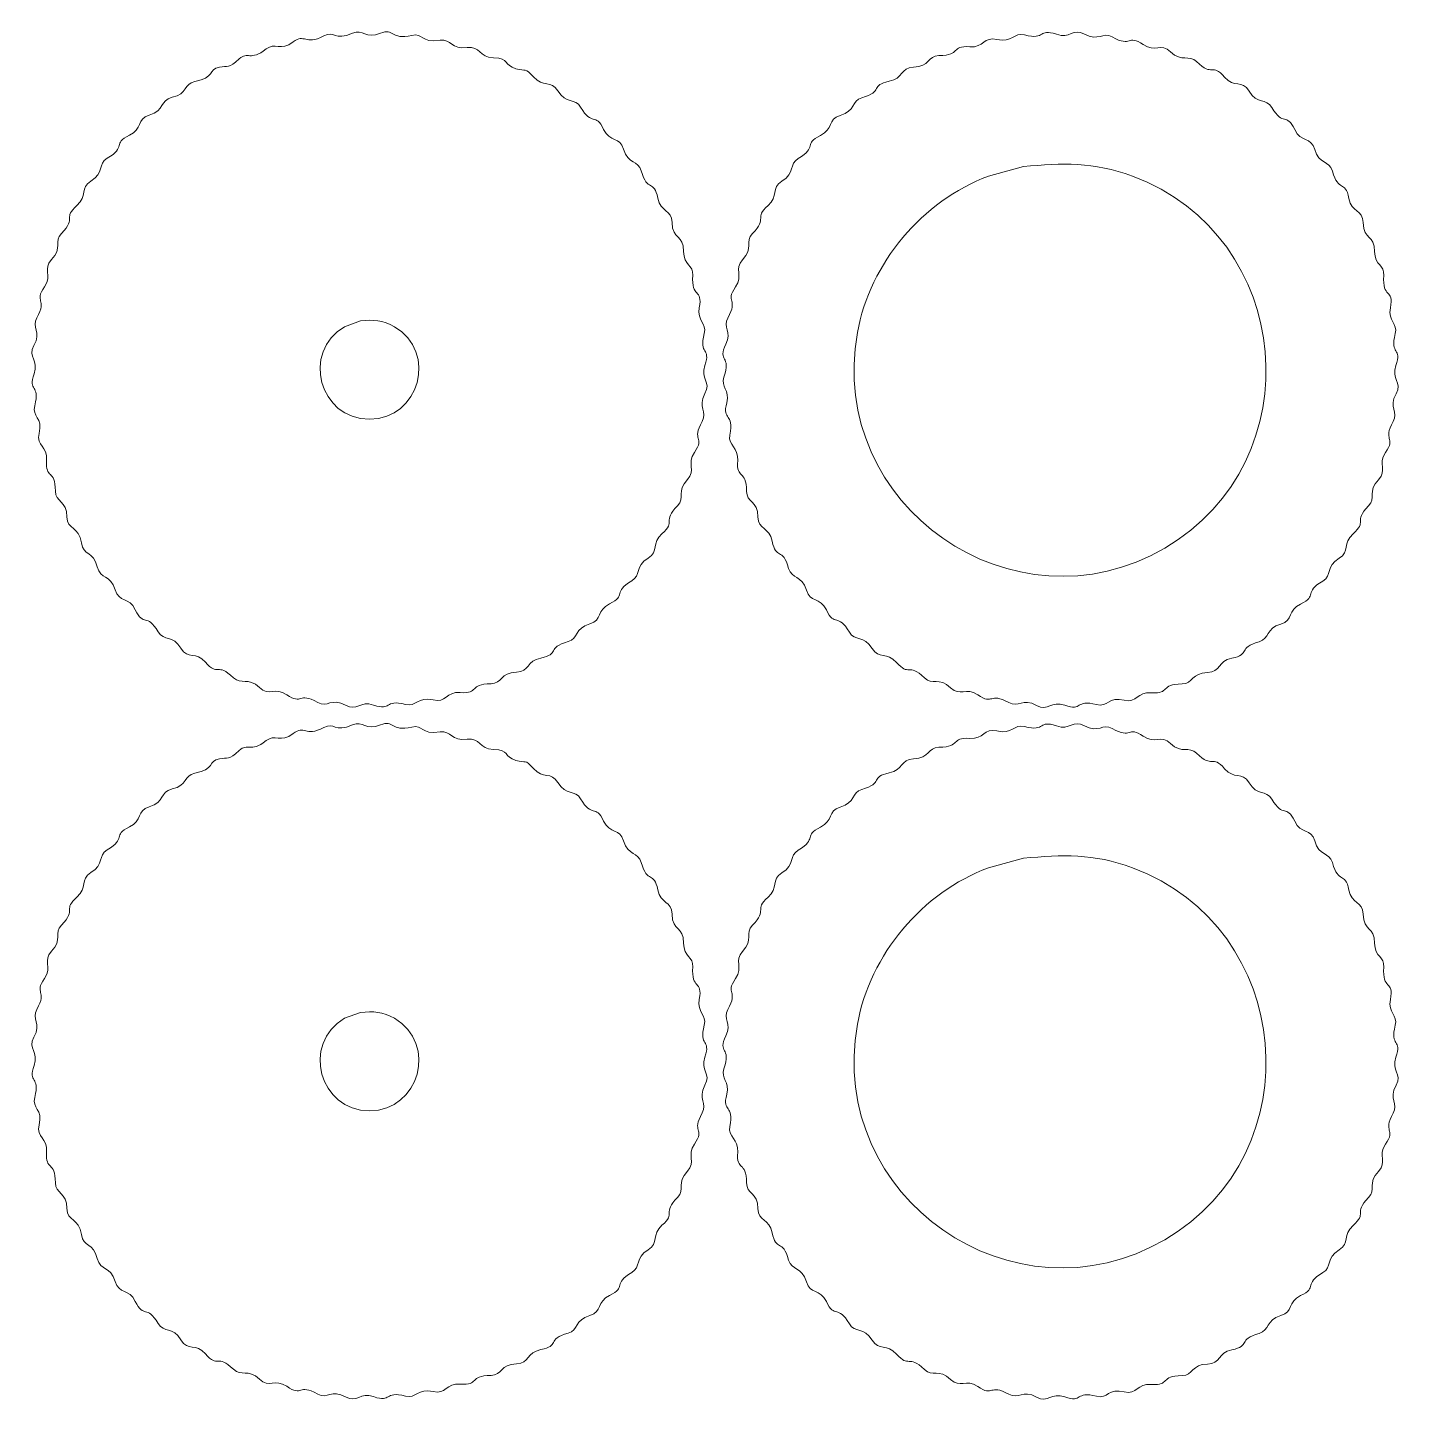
# Model space of a CAD drawing. Header units: millimetres. Extents: x -218 to 218, y -305 to 305.
# Drawn here: x -118.2 to -32.1, y -305.2 to -219 of the extents above; entities that cross this region are included whole.
import ezdxf

# ---------------------------------------------------------------- set-up
doc = ezdxf.new("R2010")
doc.units = ezdxf.units.MM
doc.header["$MEASUREMENT"] = 0
doc.layers.add('Camada 1', color=7, linetype='Continuous')

msp = doc.modelspace()

# ---------------------------------------------------------------- linework, layer by layer
at = {"layer": 'Camada 1', "lineweight": 9}
for points, knots in [([(-77.144, -233.0269), (-77.0945, -233.9386), (-76.5054, -233.8547), (-76.5559, -234.5267), (-76.5559, -234.5267), (-76.6665, -235.9986), (-75.9049, -235.3114), (-76.1454, -236.5564), (-76.1454, -236.5564), (-76.3057, -237.3864), (-75.6698, -237.5245), (-75.8349, -238.1655), (-75.8349, -238.1655), (-76.1923, -239.553), (-75.3916, -239.0072), (-75.8, -240.1682), (-75.8, -240.1682), (-76.102, -241.0268), (-75.3841, -241.1921), (-75.7879, -241.9273), (-75.7879, -241.9273), (-76.2755, -242.815), (-75.6189, -243.0564), (-75.9632, -243.6695), (-75.9632, -243.6695), (-76.6666, -244.9224), (-75.7525, -244.5962), (-76.4478, -245.6131), (-76.4478, -245.6131), (-76.9616, -246.3646), (-76.312, -246.7113), (-76.8922, -247.316), (-76.8922, -247.316), (-77.5947, -248.0483), (-77.02, -248.4493), (-77.5122, -248.9533), (-77.5122, -248.9533), (-78.5154, -249.9806), (-77.5487, -249.901), (-78.4821, -250.7049), (-78.4821, -250.7049), (-79.1731, -251.3001), (-78.6372, -251.8019), (-79.3531, -252.235), (-79.3531, -252.235), (-80.2209, -252.7599), (-79.77, -253.2978), (-80.3771, -253.6564), (-80.3771, -253.6564), (-81.6128, -254.3864), (-80.6553, -254.5634), (-81.7679, -255.097), (-81.7679, -255.097), (-82.5885, -255.4906), (-82.199, -256.1166), (-83.0037, -256.3495), (-83.0037, -256.3495), (-83.977, -256.6313), (-83.6814, -257.2685), (-84.3606, -257.4575), (-84.3606, -257.4575), (-85.7422, -257.8419), (-84.8631, -258.2601), (-86.0761, -258.4892), (-86.0761, -258.4892), (-86.9712, -258.6581), (-86.7561, -259.3607), (-87.5933, -259.3794), (-87.5933, -259.3794), (-88.6048, -259.402), (-88.4894, -260.0911), (-89.1917, -260.0981), (-89.1917, -260.0981), (-90.6265, -260.1124), (-89.8862, -260.7439), (-91.1164, -260.6504), (-91.1164, -260.6504), (-92.0239, -260.5814), (-91.9987, -261.3166), (-92.8121, -261.1178), (-92.8121, -261.1178), (-93.7959, -260.8774), (-93.8615, -261.5734), (-94.5416, -261.3986), (-94.5416, -261.3986), (-95.9308, -261.0416), (-95.3819, -261.8425), (-96.5443, -261.4335), (-96.5443, -261.4335), (-97.4023, -261.1316), (-97.5689, -261.849), (-98.3034, -261.4456), (-98.3034, -261.4456), (-99.1914, -260.9579), (-99.4328, -261.6147), (-100.0457, -261.2703), (-100.0457, -261.2703), (-101.2975, -260.5669), (-100.9718, -261.4809), (-101.9891, -260.7856), (-101.9891, -260.7856), (-102.7404, -260.2721), (-103.0882, -260.9211), (-103.6921, -260.3413), (-103.6921, -260.3413), (-104.4232, -259.6394), (-104.8255, -260.2132), (-105.3294, -259.7213), (-105.3294, -259.7213), (-106.3565, -258.7185), (-106.2786, -259.6837), (-107.0811, -258.7514), (-107.0811, -258.7514), (-107.6756, -258.0608), (-108.1788, -258.5957), (-108.611, -257.8801), (-108.611, -257.8801), (-109.135, -257.0129), (-109.6742, -257.4635), (-110.0325, -256.8562), (-110.0325, -256.8562), (-110.7611, -255.6215), (-110.94, -256.5775), (-111.4732, -255.4654), (-111.4732, -255.4654), (-111.8665, -254.6451), (-112.4912, -255.0356), (-112.7255, -254.2297), (-112.7255, -254.2297), (-113.0217, -253.2107), (-113.6699, -253.6042), (-113.8535, -252.7844), (-113.8535, -252.7844), (-114.0802, -251.772), (-114.7353, -252.1067), (-114.8483, -251.2805), (-114.8483, -251.2805), (-114.9941, -250.2137), (-115.7359, -250.5173), (-115.7555, -249.64), (-115.7555, -249.64), (-115.7781, -248.6287), (-116.4671, -248.7439), (-116.474, -248.0418), (-116.474, -248.0418), (-116.4884, -246.6072), (-117.1208, -247.346), (-117.0266, -246.1169), (-117.0266, -246.1169), (-116.9571, -245.2107), (-117.6923, -245.235), (-117.4937, -244.4215), (-117.4937, -244.4215), (-117.2538, -243.438), (-117.9496, -243.3719), (-117.7745, -242.6919), (-117.7745, -242.6919), (-117.4174, -241.3043), (-118.2185, -241.8514), (-117.8096, -240.6892), (-117.8096, -240.6892), (-117.508, -239.8321), (-118.2249, -239.6634), (-117.8218, -238.9299), (-117.8218, -238.9299), (-117.3336, -238.0416), (-117.9912, -237.801), (-117.6463, -237.1878), (-117.6463, -237.1878), (-116.9434, -235.9381), (-117.8566, -236.2599), (-117.1618, -235.2441), (-117.1618, -235.2441), (-116.6478, -234.4928), (-117.2975, -234.1453), (-116.7172, -233.5414), (-116.7172, -233.5414), (-116.0158, -232.8114), (-116.5895, -232.4075), (-116.0973, -231.904), (-116.0973, -231.904), (-115.0947, -230.8781), (-116.0601, -230.9558), (-115.1275, -230.1523), (-115.1275, -230.1523), (-114.4367, -229.5571), (-114.9726, -229.0557), (-114.2564, -228.6222), (-114.2564, -228.6222), (-113.3879, -228.0965), (-113.8402, -227.5601), (-113.2324, -227.2011), (-113.2324, -227.2011), (-111.9967, -226.471), (-112.955, -226.2945), (-111.8416, -225.7602), (-111.8416, -225.7602), (-111.0215, -225.3667), (-111.4108, -224.741), (-110.6059, -224.5076), (-110.6059, -224.5076), (-109.5862, -224.2119), (-109.9804, -223.5633), (-109.1604, -223.3798), (-109.1604, -223.3798), (-108.1942, -223.1636), (-108.4334, -222.5273), (-107.7465, -222.3972), (-107.7465, -222.3972), (-106.4834, -222.1579), (-106.9212, -221.6279), (-106.2051, -221.4926), (-106.2051, -221.4926), (-105.6705, -221.3914), (-105.6443, -221.6169), (-104.9687, -220.9807), (-104.9687, -220.9807), (-104.4123, -220.4568), (-104.2876, -221.1587), (-103.2749, -220.3542), (-103.2749, -220.3542), (-102.7234, -219.916), (-102.3825, -220.529), (-101.5811, -219.9068), (-101.5811, -219.9068), (-100.8506, -219.3398), (-100.8623, -220.1797), (-99.6569, -219.5305), (-99.6569, -219.5305), (-98.9836, -219.1679), (-99.0468, -219.8779), (-97.8583, -219.3633), (-97.8583, -219.3633), (-97.2115, -219.0833), (-97.0419, -219.7641), (-96.1072, -219.37), (-96.1072, -219.37), (-95.2534, -219.01), (-95.481, -219.8195), (-94.1511, -219.5047), (-94.1511, -219.5047), (-93.4081, -219.3288), (-93.6507, -219.9961), (-92.3697, -219.8081), (-92.3697, -219.8081), (-91.6733, -219.7059), (-91.686, -220.4057), (-90.6804, -220.268), (-90.6804, -220.268), (-89.8501, -220.1543), (-89.9514, -220.8836), (-89.0414, -220.9091), (-89.0414, -220.9091), (-87.9877, -220.9386), (-88.4274, -221.3456), (-87.6284, -221.5953), (-87.6284, -221.5953), (-86.9857, -221.7962), (-87.0883, -221.456), (-86.5284, -222.1061), (-86.5284, -222.1061), (-85.9337, -222.7966), (-85.4312, -222.261), (-84.9984, -222.9772), (-84.9984, -222.9772), (-84.4743, -223.8441), (-83.9353, -223.3943), (-83.5769, -224.001), (-83.5769, -224.001), (-82.8465, -225.237), (-82.6702, -224.279), (-82.1363, -225.392), (-82.1363, -225.392), (-81.743, -226.2119), (-81.1168, -225.8228), (-80.8838, -226.6276), (-80.8838, -226.6276), (-80.6016, -227.6019), (-79.9657, -227.3044), (-79.7762, -227.9843), (-79.7762, -227.9843), (-79.3915, -229.3649), (-78.9733, -228.4893), (-78.7442, -229.7), (-78.7442, -229.7), (-78.5748, -230.5953), (-77.8728, -230.38), (-77.854, -231.2172), (-77.854, -231.2172), (-77.8287, -232.3436), (-77.0996, -231.9485), (-77.144, -233.0269)], [0, 0, 0, 0, 0.0135135, 0.0135135, 0.0135135, 0.0135135, 0.027027, 0.027027, 0.027027, 0.027027, 0.0405405, 0.0405405, 0.0405405, 0.0405405, 0.0540541, 0.0540541, 0.0540541, 0.0540541, 0.0675676, 0.0675676, 0.0675676, 0.0675676, 0.0810811, 0.0810811, 0.0810811, 0.0810811, 0.0945946, 0.0945946, 0.0945946, 0.0945946, 0.1081081, 0.1081081, 0.1081081, 0.1081081, 0.1216216, 0.1216216, 0.1216216, 0.1216216, 0.1351351, 0.1351351, 0.1351351, 0.1351351, 0.1486486, 0.1486486, 0.1486486, 0.1486486, 0.1621622, 0.1621622, 0.1621622, 0.1621622, 0.1756757, 0.1756757, 0.1756757, 0.1756757, 0.1891892, 0.1891892, 0.1891892, 0.1891892, 0.2027027, 0.2027027, 0.2027027, 0.2027027, 0.2162162, 0.2162162, 0.2162162, 0.2162162, 0.2297297, 0.2297297, 0.2297297, 0.2297297, 0.2432432, 0.2432432, 0.2432432, 0.2432432, 0.2567568, 0.2567568, 0.2567568, 0.2567568, 0.2702703, 0.2702703, 0.2702703, 0.2702703, 0.2837838, 0.2837838, 0.2837838, 0.2837838, 0.2972973, 0.2972973, 0.2972973, 0.2972973, 0.3108108, 0.3108108, 0.3108108, 0.3108108, 0.3243243, 0.3243243, 0.3243243, 0.3243243, 0.3378378, 0.3378378, 0.3378378, 0.3378378, 0.3513514, 0.3513514, 0.3513514, 0.3513514, 0.3648649, 0.3648649, 0.3648649, 0.3648649, 0.3783784, 0.3783784, 0.3783784, 0.3783784, 0.3918919, 0.3918919, 0.3918919, 0.3918919, 0.4054054, 0.4054054, 0.4054054, 0.4054054, 0.4189189, 0.4189189, 0.4189189, 0.4189189, 0.4324324, 0.4324324, 0.4324324, 0.4324324, 0.4459459, 0.4459459, 0.4459459, 0.4459459, 0.4594595, 0.4594595, 0.4594595, 0.4594595, 0.472973, 0.472973, 0.472973, 0.472973, 0.4864865, 0.4864865, 0.4864865, 0.4864865, 0.5, 0.5, 0.5, 0.5, 0.5135135, 0.5135135, 0.5135135, 0.5135135, 0.527027, 0.527027, 0.527027, 0.527027, 0.5405405, 0.5405405, 0.5405405, 0.5405405, 0.5540541, 0.5540541, 0.5540541, 0.5540541, 0.5675676, 0.5675676, 0.5675676, 0.5675676, 0.5810811, 0.5810811, 0.5810811, 0.5810811, 0.5945946, 0.5945946, 0.5945946, 0.5945946, 0.6081081, 0.6081081, 0.6081081, 0.6081081, 0.6216216, 0.6216216, 0.6216216, 0.6216216, 0.6351351, 0.6351351, 0.6351351, 0.6351351, 0.6486486, 0.6486486, 0.6486486, 0.6486486, 0.6621622, 0.6621622, 0.6621622, 0.6621622, 0.6756757, 0.6756757, 0.6756757, 0.6756757, 0.6891892, 0.6891892, 0.6891892, 0.6891892, 0.7027027, 0.7027027, 0.7027027, 0.7027027, 0.7162162, 0.7162162, 0.7162162, 0.7162162, 0.7297297, 0.7297297, 0.7297297, 0.7297297, 0.7432432, 0.7432432, 0.7432432, 0.7432432, 0.7567568, 0.7567568, 0.7567568, 0.7567568, 0.7702703, 0.7702703, 0.7702703, 0.7702703, 0.7837838, 0.7837838, 0.7837838, 0.7837838, 0.7972973, 0.7972973, 0.7972973, 0.7972973, 0.8108108, 0.8108108, 0.8108108, 0.8108108, 0.8243243, 0.8243243, 0.8243243, 0.8243243, 0.8378378, 0.8378378, 0.8378378, 0.8378378, 0.8513514, 0.8513514, 0.8513514, 0.8513514, 0.8648649, 0.8648649, 0.8648649, 0.8648649, 0.8783784, 0.8783784, 0.8783784, 0.8783784, 0.8918919, 0.8918919, 0.8918919, 0.8918919, 0.9054054, 0.9054054, 0.9054054, 0.9054054, 0.9189189, 0.9189189, 0.9189189, 0.9189189, 0.9324324, 0.9324324, 0.9324324, 0.9324324, 0.9459459, 0.9459459, 0.9459459, 0.9459459, 0.9594595, 0.9594595, 0.9594595, 0.9594595, 0.972973, 0.972973, 0.972973, 0.972973, 1, 1, 1, 1]), ([(-33.8574, -233.0384), (-33.8079, -233.9498), (-33.2187, -233.8661), (-33.2692, -234.5381), (-33.2692, -234.5381), (-33.3798, -236.0096), (-32.6183, -235.3234), (-32.8587, -236.5679), (-32.8587, -236.5679), (-33.0191, -237.3982), (-32.3833, -237.5356), (-32.5483, -238.1769), (-32.5483, -238.1769), (-32.9055, -239.565), (-32.1048, -239.0186), (-32.5134, -240.1797), (-32.5134, -240.1797), (-32.8153, -241.0376), (-32.0976, -241.2041), (-32.5012, -241.9388), (-32.5012, -241.9388), (-32.989, -242.8267), (-32.3322, -243.0678), (-32.6766, -243.6809), (-32.6766, -243.6809), (-33.38, -244.9331), (-32.4661, -244.6078), (-33.1612, -245.6245), (-33.1612, -245.6245), (-33.675, -246.3762), (-33.0255, -246.7228), (-33.6056, -247.3274), (-33.6056, -247.3274), (-34.3081, -248.0596), (-33.7335, -248.4608), (-34.2255, -248.9648), (-34.2255, -248.9648), (-35.2288, -249.9919), (-34.2621, -249.9118), (-35.1955, -250.7163), (-35.1955, -250.7163), (-35.8865, -251.3118), (-35.3509, -251.8138), (-36.0665, -252.2465), (-36.0665, -252.2465), (-36.9344, -252.7713), (-36.4834, -253.3091), (-37.0904, -253.6678), (-37.0904, -253.6678), (-38.3262, -254.3981), (-37.3689, -254.575), (-38.4813, -255.1084), (-38.4813, -255.1084), (-39.3017, -255.5017), (-38.9124, -256.1279), (-39.717, -256.3609), (-39.717, -256.3609), (-40.6904, -256.6429), (-40.3947, -257.2798), (-41.0739, -257.4689), (-41.0739, -257.4689), (-42.4556, -257.8536), (-41.5773, -258.272), (-42.7895, -258.5006), (-42.7895, -258.5006), (-43.6843, -258.6694), (-43.4695, -259.3721), (-44.3067, -259.3909), (-44.3067, -259.3909), (-45.319, -259.4136), (-45.2023, -260.1025), (-45.9051, -260.1095), (-45.9051, -260.1095), (-47.3396, -260.1238), (-46.5996, -260.7553), (-47.8298, -260.6618), (-47.8298, -260.6618), (-48.7371, -260.5928), (-48.7118, -261.3278), (-49.5255, -261.1293), (-49.5255, -261.1293), (-50.5103, -260.889), (-50.5743, -261.5848), (-51.255, -261.41), (-51.255, -261.41), (-52.6446, -261.0531), (-52.0947, -261.8538), (-53.2576, -261.4449), (-53.2576, -261.4449), (-54.1158, -261.1432), (-54.2831, -261.8604), (-55.0168, -261.457), (-55.0168, -261.457), (-55.9038, -260.9694), (-56.1468, -261.6261), (-56.7591, -261.2816), (-56.7591, -261.2816), (-58.0087, -260.5786), (-57.6868, -261.4917), (-58.7026, -260.7971), (-58.7026, -260.7971), (-59.4538, -260.2834), (-59.8008, -260.9325), (-60.4053, -260.3528), (-60.4053, -260.3528), (-61.138, -259.6504), (-61.5384, -260.225), (-62.0427, -259.7327), (-62.0427, -259.7327), (-63.0697, -258.73), (-62.9921, -259.695), (-63.7944, -258.7629), (-63.7944, -258.7629), (-64.3889, -258.0723), (-64.8922, -258.607), (-65.3245, -257.8916), (-65.3245, -257.8916), (-65.8488, -257.0238), (-66.387, -257.4752), (-66.7458, -256.8677), (-66.7458, -256.8677), (-67.4753, -255.6326), (-67.653, -256.5892), (-68.1866, -255.4768), (-68.1866, -255.4768), (-68.58, -254.6565), (-69.2049, -255.0464), (-69.439, -254.2412), (-69.439, -254.2412), (-69.7223, -253.2667), (-70.3573, -253.5641), (-70.5469, -252.8845), (-70.5469, -252.8845), (-70.9332, -251.4999), (-71.3486, -252.3839), (-71.5786, -251.1685), (-71.5786, -251.1685), (-71.748, -250.2734), (-72.4501, -250.4887), (-72.4687, -249.6514), (-72.4687, -249.6514), (-72.4914, -248.6401), (-73.1807, -248.7555), (-73.1875, -248.0532), (-73.1875, -248.0532), (-73.2015, -246.6184), (-73.833, -247.3599), (-73.7399, -246.1284), (-73.7399, -246.1284), (-73.675, -245.27), (-74.3579, -245.2107), (-74.2298, -244.5265), (-74.2298, -244.5265), (-73.9592, -243.0797), (-74.7351, -243.6956), (-74.425, -242.5016), (-74.425, -242.5016), (-74.2169, -241.6996), (-74.8226, -241.5215), (-74.6044, -240.8999), (-74.6044, -240.8999), (-74.1161, -239.5089), (-75.031, -239.972), (-74.4751, -238.8325), (-74.4751, -238.8325), (-74.1047, -238.0732), (-74.6844, -237.7771), (-74.3596, -237.1992), (-74.3596, -237.1992), (-73.6568, -235.9488), (-74.5699, -236.2709), (-73.8752, -235.2556), (-73.8752, -235.2556), (-73.3611, -234.5042), (-74.011, -234.1576), (-73.4305, -233.5527), (-73.4305, -233.5527), (-72.729, -232.8218), (-73.3029, -232.4192), (-72.8107, -231.9154), (-72.8107, -231.9154), (-71.8079, -230.8891), (-72.7736, -230.9671), (-71.8409, -230.1637), (-71.8409, -230.1637), (-71.1502, -229.5688), (-71.6855, -229.0665), (-70.9699, -228.6336), (-70.9699, -228.6336), (-70.1012, -228.1082), (-70.5536, -227.5716), (-69.9458, -227.2123), (-69.9458, -227.2123), (-68.7107, -226.4822), (-69.6654, -226.3043), (-68.555, -225.7716), (-68.555, -225.7716), (-67.7352, -225.3783), (-68.124, -224.7525), (-67.3192, -224.519), (-67.3192, -224.519), (-66.3442, -224.2362), (-66.6424, -223.6006), (-65.9624, -223.4112), (-65.9624, -223.4112), (-64.58, -223.0261), (-65.46, -222.6084), (-64.2466, -222.3796), (-64.2466, -222.3796), (-63.3524, -222.2108), (-63.5663, -221.5078), (-62.7293, -221.4896), (-62.7293, -221.4896), (-61.7174, -221.4673), (-61.8338, -220.7773), (-61.1312, -220.7706), (-61.1312, -220.7706), (-59.6981, -220.7571), (-60.4367, -220.125), (-59.2065, -220.2182), (-59.2065, -220.2182), (-58.2983, -220.287), (-58.325, -219.5521), (-57.5106, -219.7513), (-57.5106, -219.7513), (-56.5264, -219.992), (-56.4623, -219.2952), (-55.7811, -219.47), (-55.7811, -219.47), (-54.3902, -219.8269), (-54.942, -219.026), (-53.7786, -219.4352), (-53.7786, -219.4352), (-52.9207, -219.737), (-52.7548, -219.0196), (-52.0194, -219.423), (-52.0194, -219.423), (-51.1302, -219.9107), (-50.8898, -219.2541), (-50.2772, -219.5985), (-50.2772, -219.5985), (-49.0269, -220.3013), (-49.3491, -219.3883), (-48.3337, -220.083), (-48.3337, -220.083), (-47.5825, -220.5969), (-47.2349, -219.947), (-46.6307, -220.5277), (-46.6307, -220.5277), (-45.901, -221.2286), (-45.4963, -220.656), (-44.9932, -221.1475), (-44.9932, -221.1475), (-43.9671, -222.1499), (-44.0445, -221.1846), (-43.2417, -222.1174), (-43.2417, -222.1174), (-42.6473, -222.8081), (-42.1449, -222.2723), (-41.7118, -222.9885), (-41.7118, -222.9885), (-41.1873, -223.8559), (-40.6492, -223.4053), (-40.2904, -224.0125), (-40.2904, -224.0125), (-39.5605, -225.2477), (-39.3835, -224.2906), (-38.8497, -225.4033), (-38.8497, -225.4033), (-38.4563, -226.2234), (-37.8303, -225.8339), (-37.5971, -226.6391), (-37.5971, -226.6391), (-37.3153, -227.6129), (-36.6788, -227.3163), (-36.4895, -227.9957), (-36.4895, -227.9957), (-36.105, -229.376), (-35.6858, -228.5018), (-35.4575, -229.7113), (-35.4575, -229.7113), (-35.2889, -230.6056), (-34.5861, -230.3917), (-34.5673, -231.2286), (-34.5673, -231.2286), (-34.542, -232.355), (-33.813, -231.9599), (-33.8574, -233.0384)], [0, 0, 0, 0, 0.0136986, 0.0136986, 0.0136986, 0.0136986, 0.0273973, 0.0273973, 0.0273973, 0.0273973, 0.0410959, 0.0410959, 0.0410959, 0.0410959, 0.0547945, 0.0547945, 0.0547945, 0.0547945, 0.0684932, 0.0684932, 0.0684932, 0.0684932, 0.0821918, 0.0821918, 0.0821918, 0.0821918, 0.0958904, 0.0958904, 0.0958904, 0.0958904, 0.109589, 0.109589, 0.109589, 0.109589, 0.1232877, 0.1232877, 0.1232877, 0.1232877, 0.1369863, 0.1369863, 0.1369863, 0.1369863, 0.1506849, 0.1506849, 0.1506849, 0.1506849, 0.1643836, 0.1643836, 0.1643836, 0.1643836, 0.1780822, 0.1780822, 0.1780822, 0.1780822, 0.1917808, 0.1917808, 0.1917808, 0.1917808, 0.2054795, 0.2054795, 0.2054795, 0.2054795, 0.2191781, 0.2191781, 0.2191781, 0.2191781, 0.2328767, 0.2328767, 0.2328767, 0.2328767, 0.2465753, 0.2465753, 0.2465753, 0.2465753, 0.260274, 0.260274, 0.260274, 0.260274, 0.2739726, 0.2739726, 0.2739726, 0.2739726, 0.2876712, 0.2876712, 0.2876712, 0.2876712, 0.3013699, 0.3013699, 0.3013699, 0.3013699, 0.3150685, 0.3150685, 0.3150685, 0.3150685, 0.3287671, 0.3287671, 0.3287671, 0.3287671, 0.3424658, 0.3424658, 0.3424658, 0.3424658, 0.3561644, 0.3561644, 0.3561644, 0.3561644, 0.369863, 0.369863, 0.369863, 0.369863, 0.3835616, 0.3835616, 0.3835616, 0.3835616, 0.3972603, 0.3972603, 0.3972603, 0.3972603, 0.4109589, 0.4109589, 0.4109589, 0.4109589, 0.4246575, 0.4246575, 0.4246575, 0.4246575, 0.4383562, 0.4383562, 0.4383562, 0.4383562, 0.4520548, 0.4520548, 0.4520548, 0.4520548, 0.4657534, 0.4657534, 0.4657534, 0.4657534, 0.4794521, 0.4794521, 0.4794521, 0.4794521, 0.4931507, 0.4931507, 0.4931507, 0.4931507, 0.5068493, 0.5068493, 0.5068493, 0.5068493, 0.5205479, 0.5205479, 0.5205479, 0.5205479, 0.5342466, 0.5342466, 0.5342466, 0.5342466, 0.5479452, 0.5479452, 0.5479452, 0.5479452, 0.5616438, 0.5616438, 0.5616438, 0.5616438, 0.5753425, 0.5753425, 0.5753425, 0.5753425, 0.5890411, 0.5890411, 0.5890411, 0.5890411, 0.6027397, 0.6027397, 0.6027397, 0.6027397, 0.6164384, 0.6164384, 0.6164384, 0.6164384, 0.630137, 0.630137, 0.630137, 0.630137, 0.6438356, 0.6438356, 0.6438356, 0.6438356, 0.6575342, 0.6575342, 0.6575342, 0.6575342, 0.6712329, 0.6712329, 0.6712329, 0.6712329, 0.6849315, 0.6849315, 0.6849315, 0.6849315, 0.6986301, 0.6986301, 0.6986301, 0.6986301, 0.7123288, 0.7123288, 0.7123288, 0.7123288, 0.7260274, 0.7260274, 0.7260274, 0.7260274, 0.739726, 0.739726, 0.739726, 0.739726, 0.7534247, 0.7534247, 0.7534247, 0.7534247, 0.7671233, 0.7671233, 0.7671233, 0.7671233, 0.7808219, 0.7808219, 0.7808219, 0.7808219, 0.7945205, 0.7945205, 0.7945205, 0.7945205, 0.8082192, 0.8082192, 0.8082192, 0.8082192, 0.8219178, 0.8219178, 0.8219178, 0.8219178, 0.8356164, 0.8356164, 0.8356164, 0.8356164, 0.8493151, 0.8493151, 0.8493151, 0.8493151, 0.8630137, 0.8630137, 0.8630137, 0.8630137, 0.8767123, 0.8767123, 0.8767123, 0.8767123, 0.890411, 0.890411, 0.890411, 0.890411, 0.9041096, 0.9041096, 0.9041096, 0.9041096, 0.9178082, 0.9178082, 0.9178082, 0.9178082, 0.9315068, 0.9315068, 0.9315068, 0.9315068, 0.9452055, 0.9452055, 0.9452055, 0.9452055, 0.9589041, 0.9589041, 0.9589041, 0.9589041, 0.9726027, 0.9726027, 0.9726027, 0.9726027, 1, 1, 1, 1]), ([(-55.8424, -227.718), (-53.4009, -227.4991), (-51.4748, -227.4018), (-49.0063, -228.3186), (-49.0063, -228.3186), (-38.8885, -232.0763), (-37.6401, -246.1343), (-46.9918, -251.6048), (-46.9918, -251.6048), (-56.4109, -257.1146), (-68.1998, -248.966), (-66.2401, -238.1156), (-66.2401, -238.1156), (-65.4524, -233.7543), (-62.183, -229.8612), (-58.0299, -228.3186), (-58.0299, -228.3186), (-58.0299, -228.3186), (-55.8424, -227.718), (-55.8424, -227.718)], [0, 0, 0, 0, 0.1666667, 0.1666667, 0.1666667, 0.1666667, 0.3333333, 0.3333333, 0.3333333, 0.3333333, 0.5, 0.5, 0.5, 0.5, 0.6666667, 0.6666667, 0.6666667, 0.6666667, 1, 1, 1, 1]), ([(-97.3637, -237.3691), (-96.5892, -237.2997), (-95.9598, -237.3198), (-95.2353, -237.7435), (-95.2353, -237.7435), (-92.5237, -239.3295), (-93.6616, -243.538), (-96.8048, -243.538), (-96.8048, -243.538), (-99.9489, -243.538), (-101.0865, -239.3299), (-98.3742, -237.7435), (-98.3742, -237.7435), (-98.3742, -237.7435), (-97.3637, -237.3691), (-97.3637, -237.3691)], [0, 0, 0, 0, 0.2, 0.2, 0.2, 0.2, 0.4, 0.4, 0.4, 0.4, 0.6, 0.6, 0.6, 0.6, 1, 1, 1, 1]), ([(-77.144, -276.3348), (-77.0945, -277.2465), (-76.5054, -277.1626), (-76.5559, -277.8346), (-76.5559, -277.8346), (-76.6665, -279.3065), (-75.9049, -278.6193), (-76.1454, -279.8643), (-76.1454, -279.8643), (-76.3057, -280.6943), (-75.6698, -280.8324), (-75.8349, -281.4734), (-75.8349, -281.4734), (-76.1923, -282.8609), (-75.3916, -282.3151), (-75.8, -283.4761), (-75.8, -283.4761), (-76.102, -284.3347), (-75.3841, -284.5), (-75.7879, -285.2352), (-75.7879, -285.2352), (-76.2755, -286.1229), (-75.6189, -286.3642), (-75.9632, -286.9774), (-75.9632, -286.9774), (-76.6666, -288.2302), (-75.7525, -287.904), (-76.4478, -288.921), (-76.4478, -288.921), (-76.9616, -289.6725), (-76.312, -290.0192), (-76.8922, -290.6239), (-76.8922, -290.6239), (-77.5947, -291.3562), (-77.02, -291.7572), (-77.5122, -292.2612), (-77.5122, -292.2612), (-78.5154, -293.2885), (-77.5487, -293.2088), (-78.4821, -294.0128), (-78.4821, -294.0128), (-79.1731, -294.6079), (-78.6372, -295.1098), (-79.3531, -295.5429), (-79.3531, -295.5429), (-80.2209, -296.0677), (-79.77, -296.6057), (-80.3771, -296.9643), (-80.3771, -296.9643), (-81.6128, -297.6943), (-80.6553, -297.8713), (-81.7679, -298.4049), (-81.7679, -298.4049), (-82.5885, -298.7985), (-82.199, -299.4245), (-83.0037, -299.6574), (-83.0037, -299.6574), (-83.977, -299.9391), (-83.6814, -300.5764), (-84.3606, -300.7654), (-84.3606, -300.7654), (-85.7422, -301.1498), (-84.8631, -301.568), (-86.0761, -301.797), (-86.0761, -301.797), (-86.9712, -301.966), (-86.7561, -302.6685), (-87.5933, -302.6872), (-87.5933, -302.6872), (-88.6048, -302.7098), (-88.4894, -303.3989), (-89.1917, -303.4059), (-89.1917, -303.4059), (-90.6265, -303.4202), (-89.8862, -304.0517), (-91.1164, -303.9581), (-91.1164, -303.9581), (-92.0239, -303.8892), (-91.9987, -304.6244), (-92.8121, -304.4256), (-92.8121, -304.4256), (-93.7959, -304.1852), (-93.8615, -304.8812), (-94.5416, -304.7064), (-94.5416, -304.7064), (-95.9308, -304.3494), (-95.3819, -305.1503), (-96.5443, -304.7413), (-96.5443, -304.7413), (-97.4023, -304.4393), (-97.5689, -305.1568), (-98.3034, -304.7534), (-98.3034, -304.7534), (-99.1914, -304.2657), (-99.4328, -304.9225), (-100.0457, -304.578), (-100.0457, -304.578), (-101.2975, -303.8747), (-100.9718, -304.7886), (-101.9891, -304.0934), (-101.9891, -304.0934), (-102.7404, -303.5799), (-103.0882, -304.2289), (-103.6921, -303.649), (-103.6921, -303.649), (-104.4232, -302.9472), (-104.8255, -303.521), (-105.3294, -303.0291), (-105.3294, -303.0291), (-106.3565, -302.0264), (-106.2786, -302.9915), (-107.0811, -302.0593), (-107.0811, -302.0593), (-107.6756, -301.3687), (-108.1788, -301.9036), (-108.611, -301.188), (-108.611, -301.188), (-109.135, -300.3208), (-109.6742, -300.7713), (-110.0325, -300.1641), (-110.0325, -300.1641), (-110.7611, -298.9294), (-110.94, -299.8853), (-111.4732, -298.7732), (-111.4732, -298.7732), (-111.8665, -297.953), (-112.4912, -298.3434), (-112.7255, -297.5376), (-112.7255, -297.5376), (-113.0217, -296.5186), (-113.6699, -296.9121), (-113.8535, -296.0923), (-113.8535, -296.0923), (-114.0802, -295.0799), (-114.7353, -295.4146), (-114.8483, -294.5884), (-114.8483, -294.5884), (-114.9941, -293.5215), (-115.7359, -293.8252), (-115.7555, -292.9478), (-115.7555, -292.9478), (-115.7781, -291.9366), (-116.4671, -292.0518), (-116.474, -291.3497), (-116.474, -291.3497), (-116.4884, -289.9151), (-117.1208, -290.6539), (-117.0266, -289.4247), (-117.0266, -289.4247), (-116.9571, -288.5186), (-117.6923, -288.5429), (-117.4937, -287.7294), (-117.4937, -287.7294), (-117.2538, -286.7458), (-117.9496, -286.6797), (-117.7745, -285.9998), (-117.7745, -285.9998), (-117.4174, -284.6122), (-118.2185, -285.1593), (-117.8096, -283.9971), (-117.8096, -283.9971), (-117.508, -283.14), (-118.2249, -282.9713), (-117.8218, -282.2378), (-117.8218, -282.2378), (-117.3336, -281.3495), (-117.9912, -281.1089), (-117.6463, -280.4957), (-117.6463, -280.4957), (-116.9434, -279.246), (-117.8566, -279.5678), (-117.1618, -278.552), (-117.1618, -278.552), (-116.6478, -277.8007), (-117.2975, -277.4532), (-116.7172, -276.8493), (-116.7172, -276.8493), (-116.0158, -276.1193), (-116.5895, -275.7154), (-116.0973, -275.2119), (-116.0973, -275.2119), (-115.0947, -274.186), (-116.0601, -274.2637), (-115.1275, -273.4602), (-115.1275, -273.4602), (-114.4367, -272.865), (-114.9726, -272.3636), (-114.2564, -271.9301), (-114.2564, -271.9301), (-113.3879, -271.4044), (-113.8402, -270.868), (-113.2324, -270.5089), (-113.2324, -270.5089), (-111.9967, -269.7789), (-112.955, -269.6024), (-111.8416, -269.0681), (-111.8416, -269.0681), (-111.0215, -268.6746), (-111.4108, -268.0489), (-110.6059, -267.8155), (-110.6059, -267.8155), (-109.5862, -267.5198), (-109.9804, -266.8712), (-109.1604, -266.6877), (-109.1604, -266.6877), (-108.1942, -266.4715), (-108.4334, -265.8352), (-107.7465, -265.7051), (-107.7465, -265.7051), (-106.4834, -265.4658), (-106.9212, -264.9358), (-106.2051, -264.8004), (-106.2051, -264.8004), (-105.6705, -264.6993), (-105.6443, -264.9248), (-104.9687, -264.2886), (-104.9687, -264.2886), (-104.4123, -263.7647), (-104.2876, -264.4666), (-103.2749, -263.6621), (-103.2749, -263.6621), (-102.7234, -263.2239), (-102.3825, -263.8369), (-101.5811, -263.2147), (-101.5811, -263.2147), (-100.8506, -262.6476), (-100.8623, -263.4875), (-99.6569, -262.8384), (-99.6569, -262.8384), (-98.9836, -262.4758), (-99.0468, -263.1857), (-97.8583, -262.6712), (-97.8583, -262.6712), (-97.2115, -262.3912), (-97.0419, -263.072), (-96.1072, -262.6779), (-96.1072, -262.6779), (-95.2534, -262.3179), (-95.481, -263.1274), (-94.1511, -262.8126), (-94.1511, -262.8126), (-93.4081, -262.6367), (-93.6507, -263.304), (-92.3697, -263.116), (-92.3697, -263.116), (-91.6733, -263.0138), (-91.686, -263.7136), (-90.6804, -263.5759), (-90.6804, -263.5759), (-89.8501, -263.4622), (-89.9514, -264.1915), (-89.0414, -264.217), (-89.0414, -264.217), (-87.9877, -264.2465), (-88.4274, -264.6535), (-87.6284, -264.9032), (-87.6284, -264.9032), (-86.9857, -265.1041), (-87.0883, -264.7639), (-86.5284, -265.414), (-86.5284, -265.414), (-85.9337, -266.1045), (-85.4312, -265.5689), (-84.9984, -266.285), (-84.9984, -266.285), (-84.4743, -267.152), (-83.9353, -266.7022), (-83.5769, -267.3089), (-83.5769, -267.3089), (-82.8465, -268.5449), (-82.6702, -267.5868), (-82.1363, -268.6998), (-82.1363, -268.6998), (-81.743, -269.5198), (-81.1168, -269.1307), (-80.8838, -269.9355), (-80.8838, -269.9355), (-80.6016, -270.9098), (-79.9657, -270.6123), (-79.7762, -271.2922), (-79.7762, -271.2922), (-79.3915, -272.6728), (-78.9733, -271.7972), (-78.7442, -273.0079), (-78.7442, -273.0079), (-78.5748, -273.9032), (-77.8728, -273.6879), (-77.854, -274.5251), (-77.854, -274.5251), (-77.8287, -275.6515), (-77.0996, -275.2564), (-77.144, -276.3348)], [0, 0, 0, 0, 0.0135135, 0.0135135, 0.0135135, 0.0135135, 0.027027, 0.027027, 0.027027, 0.027027, 0.0405405, 0.0405405, 0.0405405, 0.0405405, 0.0540541, 0.0540541, 0.0540541, 0.0540541, 0.0675676, 0.0675676, 0.0675676, 0.0675676, 0.0810811, 0.0810811, 0.0810811, 0.0810811, 0.0945946, 0.0945946, 0.0945946, 0.0945946, 0.1081081, 0.1081081, 0.1081081, 0.1081081, 0.1216216, 0.1216216, 0.1216216, 0.1216216, 0.1351351, 0.1351351, 0.1351351, 0.1351351, 0.1486486, 0.1486486, 0.1486486, 0.1486486, 0.1621622, 0.1621622, 0.1621622, 0.1621622, 0.1756757, 0.1756757, 0.1756757, 0.1756757, 0.1891892, 0.1891892, 0.1891892, 0.1891892, 0.2027027, 0.2027027, 0.2027027, 0.2027027, 0.2162162, 0.2162162, 0.2162162, 0.2162162, 0.2297297, 0.2297297, 0.2297297, 0.2297297, 0.2432432, 0.2432432, 0.2432432, 0.2432432, 0.2567568, 0.2567568, 0.2567568, 0.2567568, 0.2702703, 0.2702703, 0.2702703, 0.2702703, 0.2837838, 0.2837838, 0.2837838, 0.2837838, 0.2972973, 0.2972973, 0.2972973, 0.2972973, 0.3108108, 0.3108108, 0.3108108, 0.3108108, 0.3243243, 0.3243243, 0.3243243, 0.3243243, 0.3378378, 0.3378378, 0.3378378, 0.3378378, 0.3513514, 0.3513514, 0.3513514, 0.3513514, 0.3648649, 0.3648649, 0.3648649, 0.3648649, 0.3783784, 0.3783784, 0.3783784, 0.3783784, 0.3918919, 0.3918919, 0.3918919, 0.3918919, 0.4054054, 0.4054054, 0.4054054, 0.4054054, 0.4189189, 0.4189189, 0.4189189, 0.4189189, 0.4324324, 0.4324324, 0.4324324, 0.4324324, 0.4459459, 0.4459459, 0.4459459, 0.4459459, 0.4594595, 0.4594595, 0.4594595, 0.4594595, 0.472973, 0.472973, 0.472973, 0.472973, 0.4864865, 0.4864865, 0.4864865, 0.4864865, 0.5, 0.5, 0.5, 0.5, 0.5135135, 0.5135135, 0.5135135, 0.5135135, 0.527027, 0.527027, 0.527027, 0.527027, 0.5405405, 0.5405405, 0.5405405, 0.5405405, 0.5540541, 0.5540541, 0.5540541, 0.5540541, 0.5675676, 0.5675676, 0.5675676, 0.5675676, 0.5810811, 0.5810811, 0.5810811, 0.5810811, 0.5945946, 0.5945946, 0.5945946, 0.5945946, 0.6081081, 0.6081081, 0.6081081, 0.6081081, 0.6216216, 0.6216216, 0.6216216, 0.6216216, 0.6351351, 0.6351351, 0.6351351, 0.6351351, 0.6486486, 0.6486486, 0.6486486, 0.6486486, 0.6621622, 0.6621622, 0.6621622, 0.6621622, 0.6756757, 0.6756757, 0.6756757, 0.6756757, 0.6891892, 0.6891892, 0.6891892, 0.6891892, 0.7027027, 0.7027027, 0.7027027, 0.7027027, 0.7162162, 0.7162162, 0.7162162, 0.7162162, 0.7297297, 0.7297297, 0.7297297, 0.7297297, 0.7432432, 0.7432432, 0.7432432, 0.7432432, 0.7567568, 0.7567568, 0.7567568, 0.7567568, 0.7702703, 0.7702703, 0.7702703, 0.7702703, 0.7837838, 0.7837838, 0.7837838, 0.7837838, 0.7972973, 0.7972973, 0.7972973, 0.7972973, 0.8108108, 0.8108108, 0.8108108, 0.8108108, 0.8243243, 0.8243243, 0.8243243, 0.8243243, 0.8378378, 0.8378378, 0.8378378, 0.8378378, 0.8513514, 0.8513514, 0.8513514, 0.8513514, 0.8648649, 0.8648649, 0.8648649, 0.8648649, 0.8783784, 0.8783784, 0.8783784, 0.8783784, 0.8918919, 0.8918919, 0.8918919, 0.8918919, 0.9054054, 0.9054054, 0.9054054, 0.9054054, 0.9189189, 0.9189189, 0.9189189, 0.9189189, 0.9324324, 0.9324324, 0.9324324, 0.9324324, 0.9459459, 0.9459459, 0.9459459, 0.9459459, 0.9594595, 0.9594595, 0.9594595, 0.9594595, 0.972973, 0.972973, 0.972973, 0.972973, 1, 1, 1, 1]), ([(-33.8574, -276.3463), (-33.8079, -277.2576), (-33.2187, -277.174), (-33.2692, -277.846), (-33.2692, -277.846), (-33.3798, -279.3175), (-32.6183, -278.6313), (-32.8587, -279.8758), (-32.8587, -279.8758), (-33.0191, -280.7061), (-32.3833, -280.8435), (-32.5483, -281.4848), (-32.5483, -281.4848), (-32.9055, -282.8729), (-32.1048, -282.3265), (-32.5134, -283.4875), (-32.5134, -283.4875), (-32.8153, -284.3455), (-32.0976, -284.512), (-32.5012, -285.2466), (-32.5012, -285.2466), (-32.989, -286.1345), (-32.3322, -286.3757), (-32.6766, -286.9888), (-32.6766, -286.9888), (-33.38, -288.2409), (-32.4661, -287.9157), (-33.1612, -288.9324), (-33.1612, -288.9324), (-33.675, -289.6841), (-33.0255, -290.0307), (-33.6056, -290.6353), (-33.6056, -290.6353), (-34.3081, -291.3675), (-33.7335, -291.7687), (-34.2255, -292.2726), (-34.2255, -292.2726), (-35.2288, -293.2997), (-34.2621, -293.2197), (-35.1955, -294.0242), (-35.1955, -294.0242), (-35.8865, -294.6197), (-35.3509, -295.1216), (-36.0665, -295.5544), (-36.0665, -295.5544), (-36.9344, -296.0792), (-36.4834, -296.617), (-37.0904, -296.9757), (-37.0904, -296.9757), (-38.3262, -297.706), (-37.3689, -297.8828), (-38.4813, -298.4163), (-38.4813, -298.4163), (-39.3017, -298.8096), (-38.9124, -299.4358), (-39.717, -299.6687), (-39.717, -299.6687), (-40.6904, -299.9508), (-40.3947, -300.5877), (-41.0739, -300.7768), (-41.0739, -300.7768), (-42.4556, -301.1615), (-41.5773, -301.5799), (-42.7895, -301.8085), (-42.7895, -301.8085), (-43.6843, -301.9772), (-43.4695, -302.6799), (-44.3067, -302.6987), (-44.3067, -302.6987), (-45.319, -302.7214), (-45.2023, -303.4102), (-45.9051, -303.4173), (-45.9051, -303.4173), (-47.3396, -303.4316), (-46.5996, -304.0631), (-47.8298, -303.9696), (-47.8298, -303.9696), (-48.7371, -303.9006), (-48.7118, -304.6356), (-49.5255, -304.4371), (-49.5255, -304.4371), (-50.5103, -304.1968), (-50.5743, -304.8926), (-51.255, -304.7178), (-51.255, -304.7178), (-52.6446, -304.3609), (-52.0947, -305.1616), (-53.2576, -304.7526), (-53.2576, -304.7526), (-54.1158, -304.451), (-54.2831, -305.1682), (-55.0168, -304.7648), (-55.0168, -304.7648), (-55.9038, -304.2772), (-56.1468, -304.9339), (-56.7591, -304.5894), (-56.7591, -304.5894), (-58.0087, -303.8864), (-57.6868, -304.7995), (-58.7026, -304.1049), (-58.7026, -304.1049), (-59.4538, -303.5912), (-59.8008, -304.2403), (-60.4053, -303.6606), (-60.4053, -303.6606), (-61.138, -302.9581), (-61.5384, -303.5328), (-62.0427, -303.0405), (-62.0427, -303.0405), (-63.0697, -302.0379), (-62.9921, -303.0028), (-63.7944, -302.0708), (-63.7944, -302.0708), (-64.3889, -301.3802), (-64.8922, -301.9149), (-65.3245, -301.1995), (-65.3245, -301.1995), (-65.8488, -300.3317), (-66.387, -300.7831), (-66.7458, -300.1756), (-66.7458, -300.1756), (-67.4753, -298.9405), (-67.653, -299.8971), (-68.1866, -298.7847), (-68.1866, -298.7847), (-68.58, -297.9644), (-69.2049, -298.3543), (-69.439, -297.5491), (-69.439, -297.5491), (-69.7223, -296.5746), (-70.3573, -296.872), (-70.5469, -296.1924), (-70.5469, -296.1924), (-70.9332, -294.8077), (-71.3486, -295.6918), (-71.5786, -294.4764), (-71.5786, -294.4764), (-71.748, -293.5813), (-72.4501, -293.7966), (-72.4687, -292.9593), (-72.4687, -292.9593), (-72.4914, -291.948), (-73.1807, -292.0634), (-73.1875, -291.3611), (-73.1875, -291.3611), (-73.2015, -289.9263), (-73.833, -290.6678), (-73.7399, -289.4363), (-73.7399, -289.4363), (-73.675, -288.5778), (-74.3579, -288.5186), (-74.2298, -287.8344), (-74.2298, -287.8344), (-73.9592, -286.3876), (-74.7351, -287.0035), (-74.425, -285.8095), (-74.425, -285.8095), (-74.2169, -285.0075), (-74.8226, -284.8294), (-74.6044, -284.2078), (-74.6044, -284.2078), (-74.1161, -282.8168), (-75.031, -283.2799), (-74.4751, -282.1404), (-74.4751, -282.1404), (-74.1047, -281.3811), (-74.6844, -281.085), (-74.3596, -280.5071), (-74.3596, -280.5071), (-73.6568, -279.2567), (-74.5699, -279.5788), (-73.8752, -278.5635), (-73.8752, -278.5635), (-73.3611, -277.8121), (-74.011, -277.4655), (-73.4305, -276.8606), (-73.4305, -276.8606), (-72.729, -276.1296), (-73.3029, -275.7271), (-72.8107, -275.2233), (-72.8107, -275.2233), (-71.8079, -274.197), (-72.7736, -274.275), (-71.8409, -273.4716), (-71.8409, -273.4716), (-71.1502, -272.8767), (-71.6855, -272.3744), (-70.9699, -271.9415), (-70.9699, -271.9415), (-70.1012, -271.4161), (-70.5536, -270.8795), (-69.9458, -270.5202), (-69.9458, -270.5202), (-68.7107, -269.7901), (-69.6654, -269.6122), (-68.555, -269.0795), (-68.555, -269.0795), (-67.7352, -268.6862), (-68.124, -268.0604), (-67.3192, -267.8269), (-67.3192, -267.8269), (-66.3442, -267.544), (-66.6424, -266.9085), (-65.9624, -266.7191), (-65.9624, -266.7191), (-64.58, -266.334), (-65.46, -265.9163), (-64.2466, -265.6874), (-64.2466, -265.6874), (-63.3524, -265.5187), (-63.5663, -264.8157), (-62.7293, -264.7974), (-62.7293, -264.7974), (-61.7174, -264.7752), (-61.8338, -264.0851), (-61.1312, -264.0785), (-61.1312, -264.0785), (-59.6981, -264.065), (-60.4367, -263.4329), (-59.2065, -263.5261), (-59.2065, -263.5261), (-58.2983, -263.5949), (-58.325, -262.86), (-57.5106, -263.0592), (-57.5106, -263.0592), (-56.5264, -263.2999), (-56.4623, -262.6031), (-55.7811, -262.7779), (-55.7811, -262.7779), (-54.3902, -263.1348), (-54.942, -262.3338), (-53.7786, -262.7431), (-53.7786, -262.7431), (-52.9207, -263.0449), (-52.7548, -262.3275), (-52.0194, -262.7309), (-52.0194, -262.7309), (-51.1302, -263.2186), (-50.8898, -262.562), (-50.2772, -262.9064), (-50.2772, -262.9064), (-49.0269, -263.6092), (-49.3491, -262.6962), (-48.3337, -263.3909), (-48.3337, -263.3909), (-47.5825, -263.9048), (-47.2349, -263.2549), (-46.6307, -263.8355), (-46.6307, -263.8355), (-45.901, -264.5365), (-45.4963, -263.9639), (-44.9932, -264.4554), (-44.9932, -264.4554), (-43.9671, -265.4578), (-44.0445, -264.4925), (-43.2417, -265.4253), (-43.2417, -265.4253), (-42.6473, -266.116), (-42.1449, -265.5802), (-41.7118, -266.2964), (-41.7118, -266.2964), (-41.1873, -267.1638), (-40.6492, -266.7132), (-40.2904, -267.3204), (-40.2904, -267.3204), (-39.5605, -268.5556), (-39.3835, -267.5985), (-38.8497, -268.7112), (-38.8497, -268.7112), (-38.4563, -269.5313), (-37.8303, -269.1418), (-37.5971, -269.947), (-37.5971, -269.947), (-37.3153, -270.9208), (-36.6788, -270.6242), (-36.4895, -271.3036), (-36.4895, -271.3036), (-36.105, -272.6839), (-35.6858, -271.8097), (-35.4575, -273.0192), (-35.4575, -273.0192), (-35.2889, -273.9135), (-34.5861, -273.6996), (-34.5673, -274.5365), (-34.5673, -274.5365), (-34.542, -275.6629), (-33.813, -275.2678), (-33.8574, -276.3463)], [0, 0, 0, 0, 0.0136986, 0.0136986, 0.0136986, 0.0136986, 0.0273973, 0.0273973, 0.0273973, 0.0273973, 0.0410959, 0.0410959, 0.0410959, 0.0410959, 0.0547945, 0.0547945, 0.0547945, 0.0547945, 0.0684932, 0.0684932, 0.0684932, 0.0684932, 0.0821918, 0.0821918, 0.0821918, 0.0821918, 0.0958904, 0.0958904, 0.0958904, 0.0958904, 0.109589, 0.109589, 0.109589, 0.109589, 0.1232877, 0.1232877, 0.1232877, 0.1232877, 0.1369863, 0.1369863, 0.1369863, 0.1369863, 0.1506849, 0.1506849, 0.1506849, 0.1506849, 0.1643836, 0.1643836, 0.1643836, 0.1643836, 0.1780822, 0.1780822, 0.1780822, 0.1780822, 0.1917808, 0.1917808, 0.1917808, 0.1917808, 0.2054795, 0.2054795, 0.2054795, 0.2054795, 0.2191781, 0.2191781, 0.2191781, 0.2191781, 0.2328767, 0.2328767, 0.2328767, 0.2328767, 0.2465753, 0.2465753, 0.2465753, 0.2465753, 0.260274, 0.260274, 0.260274, 0.260274, 0.2739726, 0.2739726, 0.2739726, 0.2739726, 0.2876712, 0.2876712, 0.2876712, 0.2876712, 0.3013699, 0.3013699, 0.3013699, 0.3013699, 0.3150685, 0.3150685, 0.3150685, 0.3150685, 0.3287671, 0.3287671, 0.3287671, 0.3287671, 0.3424658, 0.3424658, 0.3424658, 0.3424658, 0.3561644, 0.3561644, 0.3561644, 0.3561644, 0.369863, 0.369863, 0.369863, 0.369863, 0.3835616, 0.3835616, 0.3835616, 0.3835616, 0.3972603, 0.3972603, 0.3972603, 0.3972603, 0.4109589, 0.4109589, 0.4109589, 0.4109589, 0.4246575, 0.4246575, 0.4246575, 0.4246575, 0.4383562, 0.4383562, 0.4383562, 0.4383562, 0.4520548, 0.4520548, 0.4520548, 0.4520548, 0.4657534, 0.4657534, 0.4657534, 0.4657534, 0.4794521, 0.4794521, 0.4794521, 0.4794521, 0.4931507, 0.4931507, 0.4931507, 0.4931507, 0.5068493, 0.5068493, 0.5068493, 0.5068493, 0.5205479, 0.5205479, 0.5205479, 0.5205479, 0.5342466, 0.5342466, 0.5342466, 0.5342466, 0.5479452, 0.5479452, 0.5479452, 0.5479452, 0.5616438, 0.5616438, 0.5616438, 0.5616438, 0.5753425, 0.5753425, 0.5753425, 0.5753425, 0.5890411, 0.5890411, 0.5890411, 0.5890411, 0.6027397, 0.6027397, 0.6027397, 0.6027397, 0.6164384, 0.6164384, 0.6164384, 0.6164384, 0.630137, 0.630137, 0.630137, 0.630137, 0.6438356, 0.6438356, 0.6438356, 0.6438356, 0.6575342, 0.6575342, 0.6575342, 0.6575342, 0.6712329, 0.6712329, 0.6712329, 0.6712329, 0.6849315, 0.6849315, 0.6849315, 0.6849315, 0.6986301, 0.6986301, 0.6986301, 0.6986301, 0.7123288, 0.7123288, 0.7123288, 0.7123288, 0.7260274, 0.7260274, 0.7260274, 0.7260274, 0.739726, 0.739726, 0.739726, 0.739726, 0.7534247, 0.7534247, 0.7534247, 0.7534247, 0.7671233, 0.7671233, 0.7671233, 0.7671233, 0.7808219, 0.7808219, 0.7808219, 0.7808219, 0.7945205, 0.7945205, 0.7945205, 0.7945205, 0.8082192, 0.8082192, 0.8082192, 0.8082192, 0.8219178, 0.8219178, 0.8219178, 0.8219178, 0.8356164, 0.8356164, 0.8356164, 0.8356164, 0.8493151, 0.8493151, 0.8493151, 0.8493151, 0.8630137, 0.8630137, 0.8630137, 0.8630137, 0.8767123, 0.8767123, 0.8767123, 0.8767123, 0.890411, 0.890411, 0.890411, 0.890411, 0.9041096, 0.9041096, 0.9041096, 0.9041096, 0.9178082, 0.9178082, 0.9178082, 0.9178082, 0.9315068, 0.9315068, 0.9315068, 0.9315068, 0.9452055, 0.9452055, 0.9452055, 0.9452055, 0.9589041, 0.9589041, 0.9589041, 0.9589041, 0.9726027, 0.9726027, 0.9726027, 0.9726027, 1, 1, 1, 1]), ([(-55.8424, -271.0259), (-53.4009, -270.807), (-51.4748, -270.7097), (-49.0063, -271.6265), (-49.0063, -271.6265), (-38.8885, -275.3842), (-37.6401, -289.4422), (-46.9918, -294.9127), (-46.9918, -294.9127), (-56.4109, -300.4225), (-68.1998, -292.2739), (-66.2401, -281.4235), (-66.2401, -281.4235), (-65.4524, -277.0622), (-62.183, -273.169), (-58.0299, -271.6265), (-58.0299, -271.6265), (-58.0299, -271.6265), (-55.8424, -271.0259), (-55.8424, -271.0259)], [0, 0, 0, 0, 0.1666667, 0.1666667, 0.1666667, 0.1666667, 0.3333333, 0.3333333, 0.3333333, 0.3333333, 0.5, 0.5, 0.5, 0.5, 0.6666667, 0.6666667, 0.6666667, 0.6666667, 1, 1, 1, 1]), ([(-97.3637, -280.677), (-96.5892, -280.6076), (-95.9598, -280.6277), (-95.2353, -281.0514), (-95.2353, -281.0514), (-92.5237, -282.6373), (-93.6616, -286.8459), (-96.8048, -286.8459), (-96.8048, -286.8459), (-99.9489, -286.8459), (-101.0865, -282.6378), (-98.3742, -281.0514), (-98.3742, -281.0514), (-98.3742, -281.0514), (-97.3637, -280.677), (-97.3637, -280.677)], [0, 0, 0, 0, 0.2, 0.2, 0.2, 0.2, 0.4, 0.4, 0.4, 0.4, 0.6, 0.6, 0.6, 0.6, 1, 1, 1, 1])]:
    msp.add_open_spline(points, degree=3, knots=knots, dxfattribs=at)

doc.saveas('drawing.dxf')
